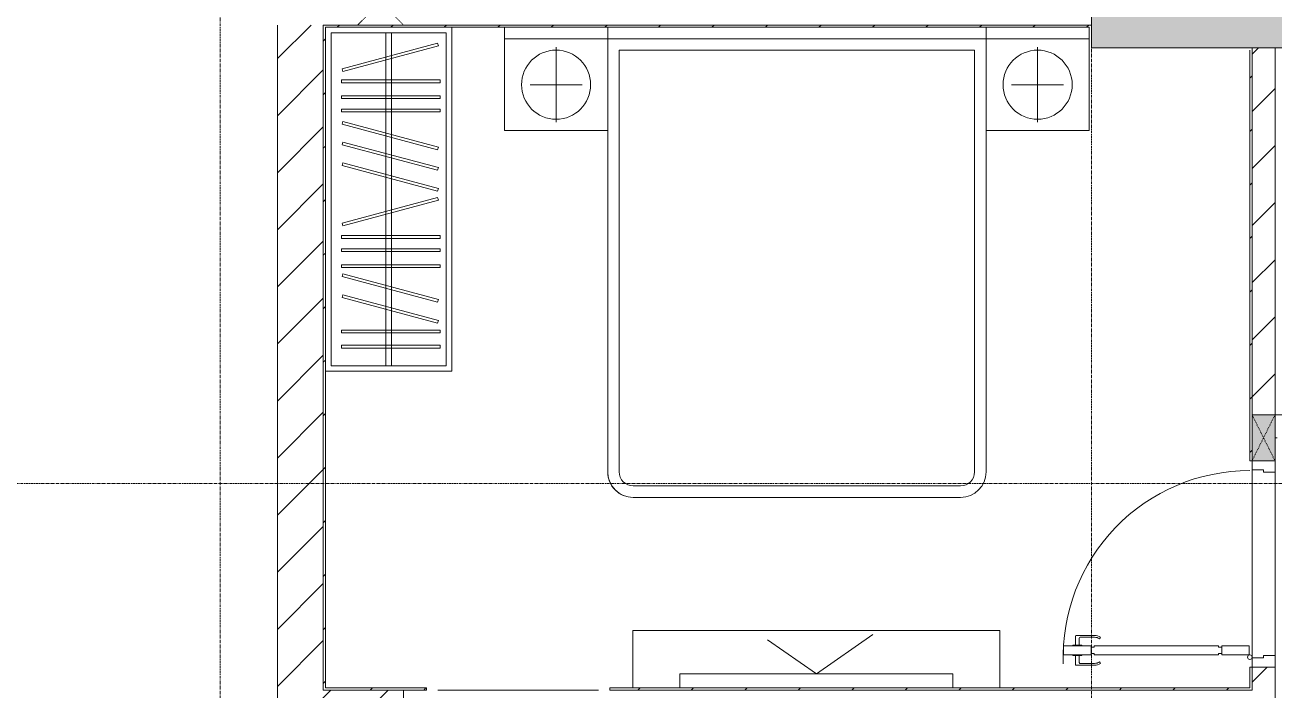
# Model space of a CAD drawing. Header units: millimetres. Extents: x -24439 to 198341, y -52871 to 149926.
# Drawn here: x 117402 to 122853, y 50537 to 53437 of the extents above; entities that cross this region are included whole.
import ezdxf

# ---------------------------------------------------------------- set-up
doc = ezdxf.new("R2010")
doc.units = ezdxf.units.MM
doc.linetypes.add('Dash', pattern=[6, 3, -3])
doc.linetypes.add('Grid Line', pattern=[22.225, 12.7, -3.175, 3.175, -3.175])
for name, color, linetype, lineweight in [('0-1', 7, 'Continuous', 5), ('A-DETL-GENF-1', 9, 'Continuous', 9), ('A-DOOR-1', 9, 'Continuous', 9), ('A-FLOR', 192, 'Continuous', 9), ('A-FLOR-1', 9, 'Continuous', 9), ('A-WALL-1', 253, 'Continuous', 18), ('A-WALL-2', 9, 'Continuous', 9), ('A-WALL-3', 113, 'Continuous', 18), ('A-WALL-PATT-1', 10, 'Continuous', 9), ('A-WALL-PATT-2', 9, 'Continuous', 9), ('A-WALL-PATT-3', 111, 'Continuous', 9), ('I-FURN-1', 9, 'Continuous', 9), ('I-WALL-1', 253, 'Continuous', 18), ('S-COLS-2', 253, 'Continuous', 18), ('S-COLS-3', 9, 'Continuous', 9), ('S-COLS-5', 52, 'Dash', 9), ('S-COLS-HDLN', 52, 'Dash', 9), ('S-COLS-HDLN-1', 9, 'Dash', 9), ('S-GRID-1', 1, 'Grid Line', 9)]:
    doc.layers.add(name, color=color, linetype=linetype, lineweight=lineweight)
pattern_1 = [(45, (0, 0), (-124.4508, 124.4508), [])]
pattern_2 = [(45, (0, 0), (-116.67262, 116.67262), [])]

# ---------------------------------------------------------------- blocks, each defined once
blk = doc.blocks.new('M_Concrete-Rectangular-Column2 - 400x1300-812637-TKCS_MB ĐỊNH VỊ CAO ĐỘ THIẾT KẾ')
at = {"layer": 'S-COLS-3'}
blk.add_hatch(color=256, dxfattribs=at).paths.add_polyline_path([(-650, 200), (-650, -200), (650, -200), (650, 200), (165.2, 200)])
at = {"layer": 'S-COLS-2'}
for p, q in [((-650, 200), (650, 200)), ((-650, -200), (-650, 200)), ((650, 200), (650, -200)), ((650, -200), (-650, -200))]:
    blk.add_line(p, q, dxfattribs=at)
blk = doc.blocks.new('NCV_TKTC_KET CAU_rvt-1-TKCS_MB ĐỊNH VỊ CAO ĐỘ THIẾT KẾ')
at = {"layer": 'S-COLS-3'}
blk.add_blockref('M_Concrete-Rectangular-Column2 - 400x1300-812637-TKCS_MB ĐỊNH VỊ CAO ĐỘ THIẾT KẾ', (122702.6, 53536.9), dxfattribs=at)
blk = doc.blocks.new('DOOR_CW_01 CANH MO-PANEL KINH - DIW_01-900x2200-CỬA GỖ VÂN LAMINATE-553393-TKCS_MB ĐỊNH VỊ CAO ĐỘ THIẾT KẾ')
at = {"layer": 'A-DETL-GENF-1'}
for p, q in [((-399, 820.5), (-438, 820.5)), ((-399, 831.8), (-397, 831.8)), ((-399, 792.2), (-399, 831.8)), ((-397, 872), (-357, 872)), ((-397, 752), (-397, 872)), ((-397, 792.2), (-397, 831.8)), ((-357, 872), (-357, 752)), ((-357, 792.2), (-357, 831.8)), ((-355, 831.8), (-357, 831.8)), ((-355, 792.2), (-355, 831.8)), ((-355, 820.5), (-316, 820.5)), ((-442, 737), (-442, 816.5)), ((-434, 799.5), (-434, 737)), ((-399, 803.5), (-430, 803.5)), ((-397, 792.2), (-399, 792.2)), ((-357, 792.2), (-355, 792.2)), ((-355, 803.5), (-324, 803.5)), ((-320, 799.5), (-320, 737)), ((-312, 737), (-312, 816.5)), ((-433.9, 711.2), (-427.3, 715.8)), ((-357, 752), (-397, 752)), ((-397, 738), (-391, 738)), ((-397, 738), (-397, 196)), ((-363, 752), (-391, 752)), ((-391, 752), (-391, 738)), ((-363, 738), (-363, 752)), ((-357, 738), (-363, 738)), ((-357, 196), (-357, 738)), ((-320.1, 711.2), (-326.7, 715.8)), ((-397, 196), (-391, 196)), ((-357, 182), (-397, 182)), ((-397, 182), (-397, 62)), ((-391, 196), (-391, 182)), ((-391, 182), (-363, 182)), ((-357, 196), (-363, 196)), ((-363, 182), (-363, 196)), ((-357, 62), (-357, 182)), ((-397, 62), (-357, 62))]:
    blk.add_line(p, q, dxfattribs=at)
blk.add_circle((-407, 60), 10, dxfattribs=at)
for centre, radius, start, end in [((-407, 60), 814, 360, 92), ((-438, 816.5), 4, 90, 180), ((-316, 816.5), 4, 0, 90), ((-430, 799.5), 4, 90, 180), ((-324, 799.5), 4, 360, 90), ((-397, 737), 45, 180, 215), ((-397, 737), 37, 180, 215), ((-357, 737), 37, 325, 0), ((-357, 737), 45, 325, 0)]:
    blk.add_arc(centre, radius, start, end, dxfattribs=at)
at = {"layer": 'A-DOOR-1'}
for p, q in [((-410, 50), (-450, 50)), ((-450, 50), (-450, -50)), ((-410, 0), (-410, 50)), ((-400, 0), (-410, 0)), ((-407, 50), (-382, 50)), ((-400, -50), (-400, 0)), ((410, 0), (400, 0)), ((400, 0), (400, -50)), ((450, 50), (410, 50)), ((410, 50), (410, 0)), ((450, -50), (450, 50)), ((-450, -50), (-400, -50)), ((400, -50), (450, -50))]:
    blk.add_line(p, q, dxfattribs=at)
blk = doc.blocks.new('G1_SOF - BO TRU - 100x200-V88-TKCS_MB ĐỊNH VỊ CAO ĐỘ THIẾT KẾ')
at = {"layer": 'S-COLS-3'}
blk.add_hatch(color=256, dxfattribs=at).paths.add_polyline_path([(-50, -100), (50, -100), (50, 100), (-50, 100)])
at = {"layer": 'S-COLS-2'}
for p, q in [((-50, -100), (-50, 100)), ((50, 100), (50, -100)), ((50, -100), (-50, -100))]:
    blk.add_line(p, q, dxfattribs=at)
at = {"layer": 'S-COLS-HDLN-1'}
for p, q in [((50, -100), (-50, 100)), ((-50, -100), (50, 100))]:
    blk.add_line(p, q, dxfattribs=at)
blk = doc.blocks.new('GIUONG NGU-2TAB-1600x2000 - GIUONG NGU-2TAB-1600x2000-851491-TKCS_MB ĐỊNH VỊ CAO ĐỘ THIẾT KẾ')
at = {"layer": 'I-FURN-1'}
for p, q in [((569.6, 2050), (1997.1, 2050)), ((1997.1, 2050), (569.6, 2050)), ((1997.1, 2000), (569.6, 2000)), ((458.5, 50), (458.5, 1938.9)), ((458.5, 1938.9), (458.5, 50)), ((508.5, 1938.9), (508.5, 100)), ((2058.2, 100), (2058.2, 1938.9)), ((2108.2, 1938.9), (2108.2, 50)), ((2108.2, 50), (2108.2, 1938.9)), ((8.5, 50), (8.5, 450.3)), ((8.5, 450.3), (458.5, 450.3)), ((8.5, 450.3), (458.5, 450.3)), ((8.5, 50), (8.5, 450.3)), ((458.5, 450.3), (458.5, 50)), ((458.5, 450.3), (458.5, 50)), ((2108.2, 50), (2108.2, 450.3)), ((2108.2, 450.3), (2558.2, 450.3)), ((2108.2, 450.3), (2108.2, 50)), ((2558.2, 450.3), (2108.2, 450.3)), ((2558.2, 450.3), (2558.2, 50)), ((2558.2, 50), (2558.2, 450.3)), ((233.5, 86.8), (233.5, 413.5)), ((2333.2, 86.8), (2333.2, 413.5)), ((120.2, 250.2), (346.8, 250.2)), ((2446.5, 250.2), (2219.8, 250.2)), ((508.5, 100), (2058.2, 100)), ((458.5, 50), (8.5, 50)), ((8.5, 0), (8.5, 50)), ((8.5, 50), (458.5, 50)), ((458.5, 50), (8.5, 50)), ((2108.2, 50), (458.5, 50)), ((458.5, 50), (458.5, 0)), ((458.5, 0), (458.5, 50)), ((458.5, 50), (2108.2, 50)), ((458.5, 50), (2108.2, 50)), ((2558.2, 50), (2108.2, 50)), ((2108.2, 50), (2558.2, 50)), ((2108.2, 0), (2108.2, 50)), ((2108.2, 50), (2108.2, 0)), ((2108.2, 50), (2558.2, 50)), ((2558.2, 50), (2558.2, 0))]:
    blk.add_line(p, q, dxfattribs=at)
for centre in [(233.5, 250.2), (2333.2, 250.2)]:
    blk.add_circle(centre, 150.7, dxfattribs=at)
for centre, radius, start, end in [((569.6, 1938.9), 111.1, 90, 180), ((569.6, 1938.9), 111.1, 90, 180), ((1997.1, 1938.9), 111.1, 0, 90), ((1997.1, 1938.9), 111.1, 360, 90), ((569.6, 1938.9), 61.1, 90, 180), ((1997.1, 1938.9), 61.1, 360, 90)]:
    blk.add_arc(centre, radius, start, end, dxfattribs=at)
blk = doc.blocks.new('TU QUAN AO-SUITE ROOM_3 - TU QUAN AO-SUITE ROOM_3-V90-TKCS_MB ĐỊNH VỊ CAO ĐỘ THIẾT KẾ')
at = {"layer": 'I-FURN-1'}
for p, q in [((0, -1500), (0, 0)), ((0, 0), (0, -1500)), ((-526, -24), (-24, -24)), ((-526, -1476), (-526, -24)), ((-526, -24), (-526, -600)), ((-287, -24), (-287, -576)), ((-263, -24), (-263, -576)), ((-24, -24), (-24, -1476)), ((-478.3, -181.1), (-61.3, -69.4)), ((-58.2, -80.9), (-475.2, -192.7)), ((-61.3, -69.4), (-58.2, -80.9)), ((-475.2, -192.7), (-478.3, -181.1)), ((-480.1, -229.7), (-50.1, -229.7)), ((-480.1, -241.7), (-480.1, -229.7)), ((-50.1, -241.7), (-480.1, -241.7)), ((-50.1, -229.7), (-50.1, -241.7)), ((-480.1, -299.2), (-50.1, -299.2)), ((-480.1, -311.2), (-480.1, -299.2)), ((-50.1, -311.2), (-480.1, -311.2)), ((-50.1, -299.2), (-50.1, -311.2)), ((-480.1, -356.4), (-50.1, -356.4)), ((-480.1, -368.4), (-480.1, -356.4)), ((-50.1, -368.4), (-480.1, -368.4)), ((-50.1, -356.4), (-50.1, -368.4)), ((-475.2, -411.5), (-478.3, -423.1)), ((-478.3, -423.1), (-61.3, -534.9)), ((-58.2, -523.3), (-475.2, -411.5)), ((-475.2, -500.3), (-478.3, -511.9)), ((-478.3, -511.9), (-61.3, -623.6)), ((-58.2, -612.1), (-475.2, -500.3)), ((-61.3, -534.9), (-58.2, -523.3)), ((-475.2, -591.5), (-478.3, -603.1)), ((-58.2, -703.3), (-475.2, -591.5)), ((-287, -576), (-287, -1476)), ((-263, -576), (-263, -1476)), ((-526, -1476), (-526, -600)), ((-478.3, -603.1), (-61.3, -714.9)), ((-61.3, -623.6), (-58.2, -612.1)), ((-61.3, -714.9), (-58.2, -703.3)), ((-478.3, -853.9), (-61.3, -742.1)), ((-58.2, -753.7), (-475.2, -865.5)), ((-61.3, -742.1), (-58.2, -753.7)), ((-475.2, -865.5), (-478.3, -853.9)), ((-480.1, -908.6), (-480.1, -920.6)), ((-480.1, -908.6), (-480.1, -920.6)), ((-50.1, -908.6), (-480.1, -908.6)), ((-480.1, -920.6), (-50.1, -920.6)), ((-50.1, -920.6), (-50.1, -908.6)), ((-480.1, -965.8), (-480.1, -977.8)), ((-480.1, -965.8), (-480.1, -977.8)), ((-50.1, -965.8), (-480.1, -965.8)), ((-480.1, -977.8), (-50.1, -977.8)), ((-50.1, -977.8), (-50.1, -965.8)), ((-480.1, -1035.3), (-480.1, -1047.3)), ((-480.1, -1035.3), (-480.1, -1047.3)), ((-50.1, -1035.3), (-480.1, -1035.3)), ((-50.1, -1047.3), (-50.1, -1035.3)), ((-480.1, -1047.3), (-50.1, -1047.3)), ((-475.2, -1075.3), (-478.3, -1086.9)), ((-478.3, -1086.9), (-61.3, -1198.6)), ((-58.2, -1187.1), (-475.2, -1075.3)), ((-475.2, -1166.5), (-478.3, -1178.1)), ((-478.3, -1178.1), (-61.3, -1289.9)), ((-58.2, -1278.3), (-475.2, -1166.5)), ((-61.3, -1198.6), (-58.2, -1187.1)), ((-61.3, -1289.9), (-58.2, -1278.3)), ((-480.1, -1320.5), (-480.1, -1332.5)), ((-480.1, -1320.5), (-480.1, -1332.5)), ((-50.1, -1320.5), (-480.1, -1320.5)), ((-480.1, -1332.5), (-50.1, -1332.5)), ((-50.1, -1332.5), (-50.1, -1320.5)), ((-480.1, -1386.9), (-480.1, -1398.9)), ((-480.1, -1386.9), (-480.1, -1398.9)), ((-50.1, -1386.9), (-480.1, -1386.9)), ((-480.1, -1398.9), (-50.1, -1398.9)), ((-50.1, -1398.9), (-50.1, -1386.9)), ((-550, -1500), (0, -1500)), ((0, -1500), (-550, -1500)), ((-24, -1476), (-526, -1476))]:
    blk.add_line(p, q, dxfattribs=at)
blk = doc.blocks.new('RES_BAN AN - RES_BAN AN-850638-TKCS_MB ĐỊNH VỊ CAO ĐỘ THIẾT KẾ')
at = {"layer": 'I-FURN-1'}
for p, q in [((0, 0), (0, -250)), ((1600, -250), (1600, 0)), ((0, -250), (1600, -250))]:
    blk.add_line(p, q, dxfattribs=at)
blk = doc.blocks.new('KE TIVI-2 - KE TIVI-2-842843-TKCS_MB ĐỊNH VỊ CAO ĐỘ THIẾT KẾ')
at = {"layer": 'I-FURN-1'}
for p, q in [((-595.6, 0), (-595.6, -60)), ((595.6, -60), (595.6, 0)), ((-595.6, -60), (595.6, -60)), ((0, -60), (-245.7, -232.1)), ((213, -209.1), (0, -60))]:
    blk.add_line(p, q, dxfattribs=at)
blk = doc.blocks.new('NCV_TKTC_TANG 1_rvt-1-TKCS_MB ĐỊNH VỊ CAO ĐỘ THIẾT KẾ')
at = {"layer": 'A-WALL-PATT-1'}
h = blk.add_hatch(dxfattribs=at)
h.set_pattern_fill('FP_2', color=256, style=0, pattern_type=2)
h.set_pattern_definition(pattern_1)
h.paths.add_polyline_path([(122762.6, 48636.9), (122852.6, 48636.9), (122852.6, 49537.3), (122752.6, 49537.3), (122752.6, 48636.9)])
h.paths.add_polyline_path([(122802.6, 50337.3), (122852.6, 50337.3), (122852.6, 50636.9), (122752.6, 50636.9), (122752.6, 50337.3), (122767.7, 50337.3)])
h.paths.add_polyline_path([(122852.6, 51736.9), (122852.6, 53336.9), (122752.6, 53336.9), (122752.6, 51736.9), (122767.7, 51736.9)])
at = {"layer": 'A-WALL-PATT-2'}
h = blk.add_hatch(dxfattribs=at)
h.set_pattern_fill('FP_3', color=256, style=0, pattern_type=2)
h.set_pattern_definition(pattern_2)
h.paths.add_polyline_path([(118712.6, 50546.9), (118712.6, 53436.9), (118702.6, 53436.9), (118702.6, 50546.9)])
h = blk.add_hatch(dxfattribs=at)
h.set_pattern_fill('FP_3', color=256, style=0, pattern_type=2)
h.set_pattern_definition(pattern_2)
h.paths.add_polyline_path([(122052.6, 53426.9), (122052.6, 53436.9), (118712.6, 53436.9), (118712.6, 53426.9), (122042.6, 53426.9)])
h = blk.add_hatch(dxfattribs=at)
h.set_pattern_fill('FP_3', color=256, style=0, pattern_type=2)
h.set_pattern_definition(pattern_2)
h.paths.add_polyline_path([(122742.6, 50546.9), (122752.6, 50546.9), (122752.6, 50636.9), (122742.6, 50636.9), (122742.6, 50628.9)])
h.paths.add_polyline_path([(122742.6, 51536.9), (122752.6, 51536.9), (122752.6, 53326.9), (122742.6, 53326.9), (122742.6, 52692)])
h = blk.add_hatch(dxfattribs=at)
h.set_pattern_fill('FP_3', color=256, style=0, pattern_type=2)
h.set_pattern_definition(pattern_2)
h.paths.add_polyline_path([(119152.6, 50536.9), (119152.6, 50546.9), (118702.6, 50546.9), (118702.6, 50536.9), (119136.4, 50536.9)])
h.paths.add_polyline_path([(119952.6, 50536.9), (122752.6, 50536.9), (122752.6, 50546.9), (119952.6, 50546.9)])
at = {"layer": 'A-FLOR-1'}
for p, q in [((122752.6, 50676.9), (122752.6, 51496.9)), ((122852.6, 51486.9), (122852.6, 50686.9)), ((119202.6, 50536.9), (119902.6, 50536.9)), ((119902.6, 50536.9), (119202.6, 50536.9))]:
    blk.add_line(p, q, dxfattribs=at)
at = {"layer": 'A-WALL-1'}
for p, q in [((122752.6, 53336.9), (122752.6, 53326.9)), ((122852.6, 51736.9), (122852.6, 53336.9)), ((122902.6, 51736.9), (122852.6, 51736.9)), ((122852.6, 51636.9), (122862.6, 51636.9)), ((122752.6, 50546.9), (122752.6, 50536.9))]:
    blk.add_line(p, q, dxfattribs=at)
at = {"layer": 'A-WALL-2'}
for p, q in [((122752.6, 53326.9), (122752.6, 51736.9)), ((122752.6, 51736.9), (122752.6, 53326.9)), ((122752.6, 50676.9), (122752.6, 51496.9)), ((122852.6, 51486.9), (122852.6, 50686.9)), ((122752.6, 50636.9), (122752.6, 50546.9)), ((122752.6, 50546.9), (122752.6, 50636.9)), ((122852.6, 50337.3), (122852.6, 50636.9)), ((119052.6, 50536.9), (119152.6, 50536.9)), ((119952.6, 50536.9), (120852.6, 50536.9))]:
    blk.add_line(p, q, dxfattribs=at)
at = {"layer": 'I-WALL-1'}
for p, q in [((118712.6, 53436.9), (118702.6, 53436.9)), ((118702.6, 53436.9), (118702.6, 50546.9)), ((122052.6, 53436.9), (118712.6, 53436.9)), ((118712.6, 50546.9), (118712.6, 53426.9)), ((118712.6, 53426.9), (122042.6, 53426.9)), ((122742.6, 53326.9), (122742.6, 51536.9)), ((122742.6, 51536.9), (122752.6, 51536.9)), ((122742.6, 50636.9), (122742.6, 50546.9)), ((122752.6, 50636.9), (122742.6, 50636.9)), ((118702.6, 50546.9), (118702.6, 50536.9)), ((118702.6, 50536.9), (119052.6, 50536.9)), ((119152.6, 50546.9), (118712.6, 50546.9)), ((119152.6, 50536.9), (119152.6, 50546.9)), ((122742.6, 50546.9), (119952.6, 50546.9)), ((119952.6, 50546.9), (119952.6, 50536.9)), ((120852.6, 50536.9), (122752.6, 50536.9)), ((122752.6, 50536.9), (122752.6, 50546.9))]:
    blk.add_line(p, q, dxfattribs=at)
at = {"layer": 'A-DOOR-1', "rotation": 90.00000000000087}
blk.add_blockref('DOOR_CW_01 CANH MO-PANEL KINH - DIW_01-900x2200-CỬA GỖ VÂN LAMINATE-553393-TKCS_MB ĐỊNH VỊ CAO ĐỘ THIẾT KẾ', (122802.6, 51086.9), dxfattribs=at)
at = {"layer": 'I-FURN-1'}
blk.add_blockref('TU QUAN AO-SUITE ROOM_3 - TU QUAN AO-SUITE ROOM_3-V90-TKCS_MB ĐỊNH VỊ CAO ĐỘ THIẾT KẾ', (119262.6, 53426.9), dxfattribs=at)
at = {"layer": 'I-FURN-1', "rotation": 180}
for name, p in [('GIUONG NGU-2TAB-1600x2000 - GIUONG NGU-2TAB-1600x2000-851491-TKCS_MB ĐỊNH VỊ CAO ĐỘ THIẾT KẾ', (122051, 53426.9)), ('RES_BAN AN - RES_BAN AN-850638-TKCS_MB ĐỊNH VỊ CAO ĐỘ THIẾT KẾ', (121652.6, 50546.9)), ('KE TIVI-2 - KE TIVI-2-842843-TKCS_MB ĐỊNH VỊ CAO ĐỘ THIẾT KẾ', (120852.6, 50546.9))]:
    blk.add_blockref(name, p, dxfattribs=at)
at = {"layer": 'S-COLS-3', "rotation": 180}
blk.add_blockref('G1_SOF - BO TRU - 100x200-V88-TKCS_MB ĐỊNH VỊ CAO ĐỘ THIẾT KẾ', (122802.6, 51636.9), dxfattribs=at)
blk = doc.blocks.new('G1_SOF - BO TRU - 200x200-3051103-TKCS_MB ĐỊNH VỊ CAO ĐỘ THIẾT KẾ')
at = {"layer": 'S-COLS-HDLN'}
for p, q in [((-100, -100), (100, 100)), ((100, -100), (-100, 100))]:
    blk.add_line(p, q, dxfattribs=at)

msp = doc.modelspace()

# ---------------------------------------------------------------- hatches: boundary and pattern name
at = {"layer": 'A-WALL-PATT-3'}
h = msp.add_hatch(dxfattribs=at)
h.set_pattern_fill('FP_1', color=256, style=0, pattern_type=2)
h.set_pattern_definition(pattern_1)
h.paths.add_polyline_path([(118702.6, 50536.9), (118702.6, 53436.9), (118502.6, 53436.9), (118502.6, 50536.9), (118531.1, 50536.9)])
h = msp.add_hatch(dxfattribs=at)
h.set_pattern_fill('FP_1', color=256, style=0, pattern_type=2)
h.set_pattern_definition(pattern_1)
h.paths.add_polyline_path([(118602.5, 50336.9), (119052.5, 50336.9), (119052.5, 50536.9), (118502.5, 50536.9), (118502.5, 50336.9), (118531.1, 50336.9)])

# ---------------------------------------------------------------- linework, layer by layer
at = {"layer": 'A-FLOR'}
msp.add_line((118502.5, 50536.9), (118502.5, 53436.9), dxfattribs=at)
at = {"layer": 'A-WALL-3'}
for p, q in [((118502.6, 53436.9), (118502.6, 50536.9)), ((118702.6, 50536.9), (118702.6, 53436.9)), ((118502.5, 50536.9), (118502.5, 49486.9)), ((119052.5, 50536.9), (118702.6, 50536.9)), ((119052.5, 48636.9), (119052.5, 50536.9))]:
    msp.add_line(p, q, dxfattribs=at)
at = {"layer": 'S-GRID-1'}
for p, q in [((118252.6, 20960.6), (118252.6, 80482.7)), ((122052.6, 20960.6), (122052.6, 80482.7)), ((131551.8, 51436.9), (29351.8, 51436.9))]:
    msp.add_line(p, q, dxfattribs=at)

# ---------------------------------------------------------------- block references
at = {"layer": '0-1'}
for name in ['NCV_TKTC_KET CAU_rvt-1-TKCS_MB ĐỊNH VỊ CAO ĐỘ THIẾT KẾ', 'NCV_TKTC_TANG 1_rvt-1-TKCS_MB ĐỊNH VỊ CAO ĐỘ THIẾT KẾ']:
    msp.add_blockref(name, (0, 0), dxfattribs=at)
at = {"layer": 'S-COLS-5', "rotation": 180}
msp.add_blockref('G1_SOF - BO TRU - 200x200-3051103-TKCS_MB ĐỊNH VỊ CAO ĐỘ THIẾT KẾ', (118952.5, 53536.9), dxfattribs=at)

doc.saveas('drawing.dxf')
